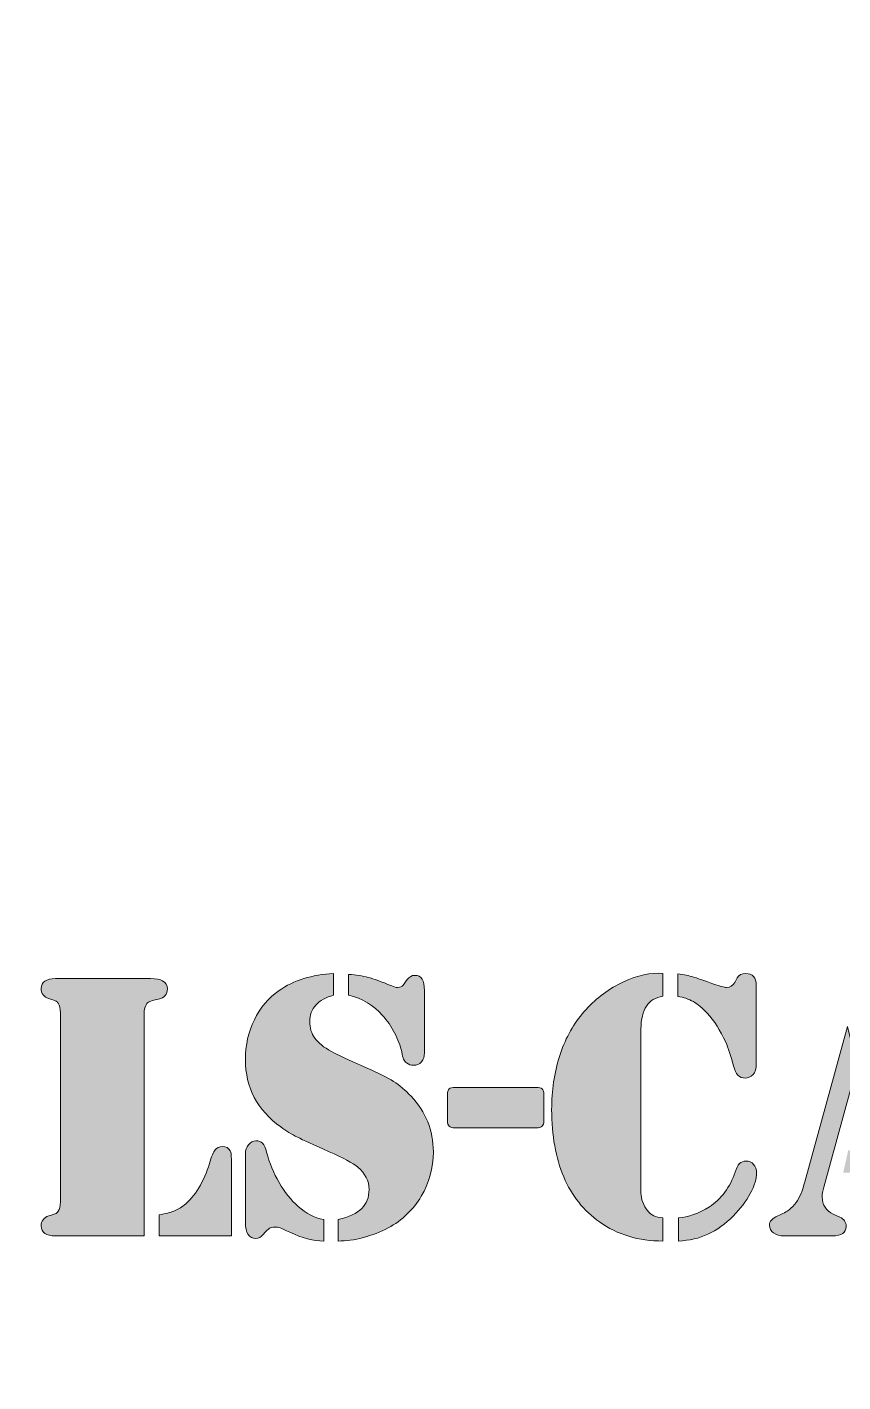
# Model space of a CAD drawing. Header units: inches. Extents: x 11 to 167, y -177 to -21.
# Drawn here: x 42.07 to 52.51, y -141.23 to -123.9 of the extents above; entities that cross this region are included whole.
import ezdxf

# ---------------------------------------------------------------- set-up
doc = ezdxf.new("R2010")
doc.units = ezdxf.units.IN
doc.header["$MEASUREMENT"] = 0
doc.layers.add('Layer 1', color=7, linetype='Continuous')
doc.layers.add('Layer 2', color=7, linetype='Continuous')

# ---------------------------------------------------------------- blocks, each defined once
blk = doc.blocks.new('block 8')
at = {"layer": 'Layer 2', "true_color": 0xffffff}
h = blk.add_hatch(color=7, dxfattribs=at)
h.dxf.hatch_style = 2
edge = h.paths.add_edge_path()
edge.add_spline(control_points=[(45.991, -136.009), (45.991, -136.009), (45.991, -136.286), (45.991, -136.286), (45.891, -136.313), (45.815, -136.356), (45.763, -136.413), (45.711, -136.47), (45.685, -136.54), (45.685, -136.624), (45.685, -136.704), (45.706, -136.774), (45.75, -136.835), (45.793, -136.895), (45.864, -136.953), (45.962, -137.007), (46.03, -137.044), (46.182, -137.115), (46.42, -137.219), (46.565, -137.282), (46.677, -137.339), (46.757, -137.389), (46.836, -137.44), (46.911, -137.503), (46.982, -137.579), (47.172, -137.778), (47.267, -138.015), (47.267, -138.29), (47.267, -138.497), (47.215, -138.687), (47.112, -138.859), (47.01, -139.031), (46.868, -139.166), (46.688, -139.264), (46.591, -139.316), (46.486, -139.356), (46.371, -139.386), (46.256, -139.416), (46.149, -139.431), (46.049, -139.431), (46.049, -139.431), (46.049, -139.156), (46.049, -139.156), (46.189, -139.122), (46.29, -139.075), (46.352, -139.015), (46.413, -138.954), (46.444, -138.873), (46.444, -138.77), (46.444, -138.662), (46.396, -138.567), (46.3, -138.485), (46.235, -138.432), (46.113, -138.366), (45.933, -138.288), (45.735, -138.201), (45.6, -138.139), (45.527, -138.102), (45.454, -138.065), (45.383, -138.022), (45.316, -137.972), (45.013, -137.756), (44.862, -137.469), (44.862, -137.111), (44.862, -136.927), (44.9, -136.758), (44.976, -136.603), (45.051, -136.448), (45.157, -136.323), (45.292, -136.228), (45.48, -136.096), (45.713, -136.023), (45.991, -136.009)], knot_values=[0, 0, 0, 0, 1, 1, 1, 2, 2, 2, 3, 3, 3, 4, 4, 4, 5, 5, 5, 6, 6, 6, 7, 7, 7, 8, 8, 8, 9, 9, 9, 10, 10, 10, 11, 11, 11, 12, 12, 12, 13, 13, 13, 14, 14, 14, 15, 15, 15, 16, 16, 16, 17, 17, 17, 18, 18, 18, 19, 19, 19, 20, 20, 20, 21, 21, 21, 22, 22, 22, 23, 23, 23, 24, 24, 24, 24], degree=3, periodic=1)
edge = h.paths.add_edge_path()
edge.add_spline(control_points=[(45.866, -139.156), (45.866, -139.156), (45.866, -139.431), (45.866, -139.431), (45.734, -139.431), (45.588, -139.393), (45.429, -139.317), (45.37, -139.29), (45.329, -139.272), (45.306, -139.264), (45.284, -139.256), (45.262, -139.252), (45.241, -139.252), (45.209, -139.252), (45.185, -139.257), (45.169, -139.268), (45.153, -139.278), (45.127, -139.305), (45.091, -139.346), (45.063, -139.382), (45.031, -139.399), (44.997, -139.399), (44.907, -139.399), (44.862, -139.33), (44.862, -139.192), (44.862, -139.192), (44.862, -138.314), (44.862, -138.314), (44.862, -138.269), (44.875, -138.231), (44.901, -138.2), (44.927, -138.168), (44.959, -138.152), (44.997, -138.15), (45.033, -138.148), (45.06, -138.158), (45.081, -138.18), (45.101, -138.202), (45.118, -138.24), (45.132, -138.295), (45.17, -138.433), (45.223, -138.562), (45.293, -138.683), (45.363, -138.804), (45.444, -138.906), (45.538, -138.989), (45.633, -139.076), (45.742, -139.132), (45.866, -139.156)], knot_values=[0, 0, 0, 0, 1, 1, 1, 2, 2, 2, 3, 3, 3, 4, 4, 4, 5, 5, 5, 6, 6, 6, 7, 7, 7, 8, 8, 8, 9, 9, 9, 10, 10, 10, 11, 11, 11, 12, 12, 12, 13, 13, 13, 14, 14, 14, 15, 15, 15, 16, 16, 16, 16], degree=3, periodic=1)
edge = h.paths.add_edge_path()
edge.add_spline(control_points=[(46.182, -136.286), (46.182, -136.286), (46.182, -136.021), (46.182, -136.021), (46.278, -136.027), (46.362, -136.04), (46.432, -136.058), (46.503, -136.076), (46.604, -136.113), (46.734, -136.168), (46.766, -136.181), (46.792, -136.187), (46.813, -136.187), (46.844, -136.187), (46.866, -136.177), (46.881, -136.156), (46.881, -136.156), (46.934, -136.086), (46.934, -136.086), (46.96, -136.051), (46.991, -136.033), (47.028, -136.033), (47.071, -136.033), (47.103, -136.049), (47.123, -136.08), (47.143, -136.111), (47.153, -136.161), (47.153, -136.228), (47.153, -136.228), (47.153, -137.024), (47.153, -137.024), (47.153, -137.071), (47.14, -137.109), (47.114, -137.139), (47.087, -137.168), (47.053, -137.183), (47.011, -137.183), (46.979, -137.183), (46.949, -137.173), (46.922, -137.152), (46.907, -137.139), (46.896, -137.123), (46.887, -137.105), (46.878, -137.086), (46.87, -137.055), (46.862, -137.012), (46.844, -136.933), (46.813, -136.852), (46.77, -136.768), (46.727, -136.685), (46.676, -136.61), (46.618, -136.544), (46.502, -136.414), (46.357, -136.328), (46.182, -136.286)], knot_values=[0, 0, 0, 0, 1, 1, 1, 2, 2, 2, 3, 3, 3, 4, 4, 4, 5, 5, 5, 6, 6, 6, 7, 7, 7, 8, 8, 8, 9, 9, 9, 10, 10, 10, 11, 11, 11, 12, 12, 12, 13, 13, 13, 14, 14, 14, 15, 15, 15, 16, 16, 16, 17, 17, 17, 18, 18, 18, 18], degree=3, periodic=1)
h = blk.add_hatch(color=7, dxfattribs=at)
h.dxf.hatch_style = 2
edge = h.paths.add_edge_path()
edge.add_spline(control_points=[(50.206, -136.009), (50.206, -136.009), (50.206, -136.3), (50.206, -136.3), (50.111, -136.315), (50.041, -136.357), (49.994, -136.426), (49.948, -136.495), (49.924, -136.594), (49.924, -136.722), (49.924, -136.722), (49.924, -138.714), (49.924, -138.714), (49.924, -138.714), (49.924, -138.818), (49.924, -138.818), (49.924, -138.855), (49.932, -138.894), (49.947, -138.935), (49.962, -138.976), (49.982, -139.011), (50.006, -139.04), (50.032, -139.072), (50.059, -139.095), (50.088, -139.108), (50.117, -139.122), (50.157, -139.132), (50.206, -139.136), (50.206, -139.136), (50.206, -139.431), (50.206, -139.431), (49.894, -139.431), (49.624, -139.349), (49.394, -139.187), (49.191, -139.044), (49.038, -138.851), (48.936, -138.61), (48.833, -138.367), (48.781, -138.081), (48.781, -137.75), (48.781, -137.507), (48.815, -137.281), (48.881, -137.071), (48.948, -136.861), (49.045, -136.679), (49.172, -136.525), (49.301, -136.369), (49.454, -136.244), (49.634, -136.148), (49.813, -136.054), (49.985, -136.006), (50.151, -136.006), (50.151, -136.006), (50.206, -136.009), (50.206, -136.009)], knot_values=[0, 0, 0, 0, 1, 1, 1, 2, 2, 2, 3, 3, 3, 4, 4, 4, 5, 5, 5, 6, 6, 6, 7, 7, 7, 8, 8, 8, 9, 9, 9, 10, 10, 10, 11, 11, 11, 12, 12, 12, 13, 13, 13, 14, 14, 14, 15, 15, 15, 16, 16, 16, 17, 17, 17, 18, 18, 18, 18], degree=3, periodic=1)
edge = h.paths.add_edge_path()
edge.add_spline(control_points=[(50.397, -136.303), (50.397, -136.303), (50.397, -136.011), (50.397, -136.011), (50.476, -136.024), (50.54, -136.038), (50.589, -136.052), (50.638, -136.066), (50.726, -136.097), (50.855, -136.144), (50.937, -136.173), (50.992, -136.187), (51.019, -136.187), (51.066, -136.187), (51.101, -136.166), (51.125, -136.124), (51.125, -136.124), (51.157, -136.066), (51.157, -136.066), (51.176, -136.028), (51.212, -136.009), (51.265, -136.009), (51.308, -136.009), (51.342, -136.022), (51.365, -136.047), (51.388, -136.073), (51.4, -136.111), (51.4, -136.161), (51.4, -136.161), (51.4, -137.164), (51.4, -137.164), (51.4, -137.228), (51.386, -137.275), (51.357, -137.304), (51.328, -137.333), (51.295, -137.347), (51.258, -137.347), (51.219, -137.347), (51.188, -137.335), (51.165, -137.31), (51.142, -137.285), (51.123, -137.244), (51.108, -137.188), (51.075, -137.061), (51.042, -136.961), (51.009, -136.889), (50.94, -136.736), (50.861, -136.613), (50.773, -136.517), (50.714, -136.453), (50.654, -136.404), (50.595, -136.369), (50.535, -136.334), (50.469, -136.312), (50.397, -136.303)], knot_values=[0, 0, 0, 0, 1, 1, 1, 2, 2, 2, 3, 3, 3, 4, 4, 4, 5, 5, 5, 6, 6, 6, 7, 7, 7, 8, 8, 8, 9, 9, 9, 10, 10, 10, 11, 11, 11, 12, 12, 12, 13, 13, 13, 14, 14, 14, 15, 15, 15, 16, 16, 16, 17, 17, 17, 18, 18, 18, 18], degree=3, periodic=1)
edge = h.paths.add_edge_path()
edge.add_spline(control_points=[(50.404, -139.431), (50.404, -139.431), (50.404, -139.136), (50.404, -139.136), (50.53, -139.127), (50.661, -139.079), (50.8, -138.994), (50.874, -138.948), (50.94, -138.885), (50.997, -138.807), (51.055, -138.729), (51.099, -138.644), (51.128, -138.55), (51.144, -138.499), (51.163, -138.462), (51.184, -138.441), (51.206, -138.419), (51.235, -138.408), (51.27, -138.408), (51.308, -138.408), (51.341, -138.423), (51.366, -138.451), (51.392, -138.48), (51.405, -138.517), (51.405, -138.56), (51.405, -138.632), (51.377, -138.72), (51.322, -138.823), (51.266, -138.926), (51.195, -139.021), (51.108, -139.107), (51.002, -139.214), (50.893, -139.292), (50.782, -139.344), (50.67, -139.395), (50.544, -139.424), (50.404, -139.431)], knot_values=[0, 0, 0, 0, 1, 1, 1, 2, 2, 2, 3, 3, 3, 4, 4, 4, 5, 5, 5, 6, 6, 6, 7, 7, 7, 8, 8, 8, 9, 9, 9, 10, 10, 10, 11, 11, 11, 12, 12, 12, 12], degree=3, periodic=1)
h = blk.add_hatch(color=7, dxfattribs=at)
h.dxf.hatch_style = 2
edge = h.paths.add_edge_path()
edge.add_spline(control_points=[(43.565, -139.365), (43.565, -139.365), (42.492, -139.365), (42.492, -139.365), (42.492, -139.365), (42.429, -139.365), (42.429, -139.365), (42.371, -139.365), (42.327, -139.354), (42.295, -139.333), (42.264, -139.311), (42.248, -139.28), (42.248, -139.24), (42.248, -139.174), (42.28, -139.131), (42.345, -139.11), (42.398, -139.092), (42.429, -139.081), (42.438, -139.077), (42.446, -139.073), (42.456, -139.064), (42.465, -139.05), (42.485, -139.024), (42.494, -138.983), (42.494, -138.927), (42.494, -138.927), (42.494, -136.513), (42.494, -136.513), (42.494, -136.456), (42.485, -136.415), (42.465, -136.39), (42.456, -136.375), (42.446, -136.366), (42.438, -136.362), (42.429, -136.358), (42.398, -136.347), (42.345, -136.329), (42.28, -136.309), (42.248, -136.265), (42.248, -136.199), (42.248, -136.159), (42.264, -136.128), (42.295, -136.106), (42.327, -136.085), (42.371, -136.074), (42.429, -136.074), (42.429, -136.074), (42.492, -136.074), (42.492, -136.074), (42.492, -136.074), (43.567, -136.074), (43.567, -136.074), (43.567, -136.074), (43.649, -136.074), (43.649, -136.074), (43.72, -136.074), (43.771, -136.083), (43.801, -136.103), (43.843, -136.128), (43.864, -136.162), (43.864, -136.204), (43.864, -136.275), (43.825, -136.319), (43.748, -136.337), (43.686, -136.351), (43.648, -136.361), (43.637, -136.365), (43.626, -136.37), (43.614, -136.38), (43.601, -136.394), (43.577, -136.423), (43.565, -136.469), (43.565, -136.529), (43.565, -136.529), (43.565, -139.365), (43.565, -139.365)], knot_values=[0, 0, 0, 0, 1, 1, 1, 2, 2, 2, 3, 3, 3, 4, 4, 4, 5, 5, 5, 6, 6, 6, 7, 7, 7, 8, 8, 8, 9, 9, 9, 10, 10, 10, 11, 11, 11, 12, 12, 12, 13, 13, 13, 14, 14, 14, 15, 15, 15, 16, 16, 16, 17, 17, 17, 18, 18, 18, 19, 19, 19, 20, 20, 20, 21, 21, 21, 22, 22, 22, 23, 23, 23, 24, 24, 24, 25, 25, 25, 25], degree=3, periodic=1)
edge = h.paths.add_edge_path()
edge.add_spline(control_points=[(43.76, -139.365), (43.76, -139.365), (43.76, -139.095), (43.76, -139.095), (43.839, -139.081), (43.901, -139.065), (43.947, -139.047), (43.993, -139.03), (44.037, -139.004), (44.079, -138.97), (44.146, -138.917), (44.208, -138.844), (44.264, -138.751), (44.321, -138.657), (44.366, -138.553), (44.402, -138.439), (44.427, -138.351), (44.451, -138.293), (44.473, -138.264), (44.495, -138.237), (44.526, -138.222), (44.568, -138.222), (44.613, -138.222), (44.646, -138.241), (44.667, -138.278), (44.677, -138.295), (44.682, -138.331), (44.682, -138.384), (44.682, -138.384), (44.682, -139.365), (44.682, -139.365), (44.682, -139.365), (43.76, -139.365), (43.76, -139.365)], knot_values=[0, 0, 0, 0, 1, 1, 1, 2, 2, 2, 3, 3, 3, 4, 4, 4, 5, 5, 5, 6, 6, 6, 7, 7, 7, 8, 8, 8, 9, 9, 9, 10, 10, 10, 11, 11, 11, 11], degree=3, periodic=1)
h = blk.add_hatch(color=7, dxfattribs=at)
h.dxf.hatch_style = 2
edge = h.paths.add_edge_path()
edge.add_spline(control_points=[(52.567, -136.686), (52.567, -136.686), (52.69, -137.185), (52.69, -137.185), (52.69, -137.185), (52.263, -138.743), (52.263, -138.743), (52.251, -138.788), (52.244, -138.83), (52.244, -138.869), (52.244, -138.97), (52.292, -139.042), (52.386, -139.086), (52.386, -139.086), (52.471, -139.124), (52.471, -139.124), (52.524, -139.148), (52.55, -139.189), (52.55, -139.245), (52.55, -139.325), (52.492, -139.365), (52.374, -139.365), (52.374, -139.365), (51.762, -139.365), (51.762, -139.365), (51.702, -139.365), (51.655, -139.353), (51.621, -139.328), (51.586, -139.303), (51.569, -139.269), (51.569, -139.226), (51.569, -139.179), (51.604, -139.141), (51.675, -139.11), (51.741, -139.081), (51.79, -139.055), (51.821, -139.031), (51.852, -139.008), (51.882, -138.977), (51.911, -138.936), (51.956, -138.87), (51.993, -138.783), (52.022, -138.673), (52.022, -138.673), (52.567, -136.686), (52.567, -136.686)], knot_values=[0, 0, 0, 0, 1, 1, 1, 2, 2, 2, 3, 3, 3, 4, 4, 4, 5, 5, 5, 6, 6, 6, 7, 7, 7, 8, 8, 8, 9, 9, 9, 10, 10, 10, 11, 11, 11, 12, 12, 12, 13, 13, 13, 14, 14, 14, 15, 15, 15, 15], degree=3, periodic=1)
edge = h.paths.add_edge_path()
edge.add_spline(control_points=[(52.734, -136.074), (52.734, -136.074), (53.706, -136.074), (53.706, -136.074), (53.706, -136.074), (54.376, -138.907), (54.376, -138.907), (54.389, -138.957), (54.403, -139.001), (54.419, -139.04), (54.434, -139.071), (54.466, -139.095), (54.516, -139.115), (54.558, -139.132), (54.587, -139.15), (54.603, -139.168), (54.619, -139.185), (54.627, -139.209), (54.627, -139.24), (54.627, -139.324), (54.564, -139.365), (54.439, -139.365), (54.439, -139.365), (53.235, -139.365), (53.235, -139.365), (53.187, -139.365), (53.149, -139.354), (53.12, -139.33), (53.091, -139.307), (53.076, -139.276), (53.076, -139.238), (53.076, -139.206), (53.083, -139.182), (53.095, -139.165), (53.108, -139.149), (53.137, -139.129), (53.182, -139.105), (53.214, -139.089), (53.237, -139.071), (53.25, -139.052), (53.263, -139.033), (53.269, -139.009), (53.269, -138.98), (53.269, -138.952), (53.267, -138.928), (53.262, -138.907), (53.262, -138.907), (53.185, -138.558), (53.185, -138.558), (53.185, -138.558), (52.512, -138.558), (52.512, -138.558), (52.512, -138.558), (52.577, -138.271), (52.577, -138.271), (52.577, -138.271), (53.117, -138.271), (53.117, -138.271), (53.117, -138.271), (52.673, -136.31), (52.673, -136.31), (52.673, -136.31), (52.734, -136.074), (52.734, -136.074)], knot_values=[0, 0, 0, 0, 1, 1, 1, 2, 2, 2, 3, 3, 3, 4, 4, 4, 5, 5, 5, 6, 6, 6, 7, 7, 7, 8, 8, 8, 9, 9, 9, 10, 10, 10, 11, 11, 11, 12, 12, 12, 13, 13, 13, 14, 14, 14, 15, 15, 15, 16, 16, 16, 17, 17, 17, 18, 18, 18, 19, 19, 19, 20, 20, 20, 21, 21, 21, 21], degree=3, periodic=1)
h = blk.add_hatch(color=7, dxfattribs=at)
h.dxf.hatch_style = 2
edge = h.paths.add_edge_path()
edge.add_spline(control_points=[(48.682, -137.562), (48.682, -137.562), (48.682, -137.887), (48.682, -137.887), (48.682, -137.924), (48.675, -137.95), (48.661, -137.963), (48.646, -137.977), (48.62, -137.984), (48.583, -137.984), (48.583, -137.984), (47.546, -137.984), (47.546, -137.984), (47.509, -137.984), (47.484, -137.977), (47.469, -137.963), (47.455, -137.95), (47.448, -137.924), (47.448, -137.887), (47.448, -137.887), (47.448, -137.562), (47.448, -137.562), (47.448, -137.525), (47.455, -137.499), (47.469, -137.486), (47.484, -137.472), (47.509, -137.465), (47.546, -137.465), (47.546, -137.465), (48.583, -137.465), (48.583, -137.465), (48.62, -137.465), (48.646, -137.472), (48.661, -137.486), (48.675, -137.499), (48.682, -137.525), (48.682, -137.562)], knot_values=[0, 0, 0, 0, 1, 1, 1, 2, 2, 2, 3, 3, 3, 4, 4, 4, 5, 5, 5, 6, 6, 6, 7, 7, 7, 8, 8, 8, 9, 9, 9, 10, 10, 10, 11, 11, 11, 12, 12, 12, 12], degree=3, periodic=1)
at = {"layer": 'Layer 2', "lineweight": 0}
for points, knots in [([(45.991, -136.009), (45.991, -136.009), (45.991, -136.286), (45.991, -136.286), (45.891, -136.313), (45.815, -136.356), (45.763, -136.413), (45.711, -136.47), (45.685, -136.54), (45.685, -136.624), (45.685, -136.704), (45.706, -136.774), (45.75, -136.835), (45.793, -136.895), (45.864, -136.953), (45.962, -137.007), (46.03, -137.044), (46.182, -137.115), (46.42, -137.219), (46.565, -137.282), (46.677, -137.339), (46.757, -137.389), (46.836, -137.44), (46.911, -137.503), (46.982, -137.579), (47.172, -137.778), (47.267, -138.015), (47.267, -138.29), (47.267, -138.497), (47.215, -138.687), (47.112, -138.859), (47.01, -139.031), (46.868, -139.166), (46.688, -139.264), (46.591, -139.316), (46.486, -139.356), (46.371, -139.386), (46.256, -139.416), (46.149, -139.431), (46.049, -139.431), (46.049, -139.431), (46.049, -139.156), (46.049, -139.156), (46.189, -139.122), (46.29, -139.075), (46.352, -139.015), (46.413, -138.954), (46.444, -138.873), (46.444, -138.77), (46.444, -138.662), (46.396, -138.567), (46.3, -138.485), (46.235, -138.432), (46.113, -138.366), (45.933, -138.288), (45.735, -138.201), (45.6, -138.139), (45.527, -138.102), (45.454, -138.065), (45.383, -138.022), (45.316, -137.972), (45.013, -137.756), (44.862, -137.469), (44.862, -137.111), (44.862, -136.927), (44.9, -136.758), (44.976, -136.603), (45.051, -136.448), (45.157, -136.323), (45.292, -136.228), (45.48, -136.096), (45.713, -136.023), (45.991, -136.009)], [0, 0, 0, 0, 1, 1, 1, 2, 2, 2, 3, 3, 3, 4, 4, 4, 5, 5, 5, 6, 6, 6, 7, 7, 7, 8, 8, 8, 9, 9, 9, 10, 10, 10, 11, 11, 11, 12, 12, 12, 13, 13, 13, 14, 14, 14, 15, 15, 15, 16, 16, 16, 17, 17, 17, 18, 18, 18, 19, 19, 19, 20, 20, 20, 21, 21, 21, 22, 22, 22, 23, 23, 23, 24, 24, 24, 24]), ([(46.182, -136.286), (46.182, -136.286), (46.182, -136.021), (46.182, -136.021), (46.278, -136.027), (46.362, -136.04), (46.432, -136.058), (46.503, -136.076), (46.604, -136.113), (46.734, -136.168), (46.766, -136.181), (46.792, -136.187), (46.813, -136.187), (46.844, -136.187), (46.866, -136.177), (46.881, -136.156), (46.881, -136.156), (46.934, -136.086), (46.934, -136.086), (46.96, -136.051), (46.991, -136.033), (47.028, -136.033), (47.071, -136.033), (47.103, -136.049), (47.123, -136.08), (47.143, -136.111), (47.153, -136.161), (47.153, -136.228), (47.153, -136.228), (47.153, -137.024), (47.153, -137.024), (47.153, -137.071), (47.14, -137.109), (47.114, -137.139), (47.087, -137.168), (47.053, -137.183), (47.011, -137.183), (46.979, -137.183), (46.949, -137.173), (46.922, -137.152), (46.907, -137.139), (46.896, -137.123), (46.887, -137.105), (46.878, -137.086), (46.87, -137.055), (46.862, -137.012), (46.844, -136.933), (46.813, -136.852), (46.77, -136.768), (46.727, -136.685), (46.676, -136.61), (46.618, -136.544), (46.502, -136.414), (46.357, -136.328), (46.182, -136.286)], [0, 0, 0, 0, 1, 1, 1, 2, 2, 2, 3, 3, 3, 4, 4, 4, 5, 5, 5, 6, 6, 6, 7, 7, 7, 8, 8, 8, 9, 9, 9, 10, 10, 10, 11, 11, 11, 12, 12, 12, 13, 13, 13, 14, 14, 14, 15, 15, 15, 16, 16, 16, 17, 17, 17, 18, 18, 18, 18]), ([(50.206, -136.009), (50.206, -136.009), (50.206, -136.3), (50.206, -136.3), (50.111, -136.315), (50.041, -136.357), (49.994, -136.426), (49.948, -136.495), (49.924, -136.594), (49.924, -136.722), (49.924, -136.722), (49.924, -138.714), (49.924, -138.714), (49.924, -138.714), (49.924, -138.818), (49.924, -138.818), (49.924, -138.855), (49.932, -138.894), (49.947, -138.935), (49.962, -138.976), (49.982, -139.011), (50.006, -139.04), (50.032, -139.072), (50.059, -139.095), (50.088, -139.108), (50.117, -139.122), (50.157, -139.132), (50.206, -139.136), (50.206, -139.136), (50.206, -139.431), (50.206, -139.431), (49.894, -139.431), (49.624, -139.349), (49.394, -139.187), (49.191, -139.044), (49.038, -138.851), (48.936, -138.61), (48.833, -138.367), (48.781, -138.081), (48.781, -137.75), (48.781, -137.507), (48.815, -137.281), (48.881, -137.071), (48.948, -136.861), (49.045, -136.679), (49.172, -136.525), (49.301, -136.369), (49.454, -136.244), (49.634, -136.148), (49.813, -136.054), (49.985, -136.006), (50.151, -136.006), (50.151, -136.006), (50.206, -136.009), (50.206, -136.009)], [0, 0, 0, 0, 1, 1, 1, 2, 2, 2, 3, 3, 3, 4, 4, 4, 5, 5, 5, 6, 6, 6, 7, 7, 7, 8, 8, 8, 9, 9, 9, 10, 10, 10, 11, 11, 11, 12, 12, 12, 13, 13, 13, 14, 14, 14, 15, 15, 15, 16, 16, 16, 17, 17, 17, 18, 18, 18, 18]), ([(50.397, -136.303), (50.397, -136.303), (50.397, -136.011), (50.397, -136.011), (50.476, -136.024), (50.54, -136.038), (50.589, -136.052), (50.638, -136.066), (50.726, -136.097), (50.855, -136.144), (50.937, -136.173), (50.992, -136.187), (51.019, -136.187), (51.066, -136.187), (51.101, -136.166), (51.125, -136.124), (51.125, -136.124), (51.157, -136.066), (51.157, -136.066), (51.176, -136.028), (51.212, -136.009), (51.265, -136.009), (51.308, -136.009), (51.342, -136.022), (51.365, -136.047), (51.388, -136.073), (51.4, -136.111), (51.4, -136.161), (51.4, -136.161), (51.4, -137.164), (51.4, -137.164), (51.4, -137.228), (51.386, -137.275), (51.357, -137.304), (51.328, -137.333), (51.295, -137.347), (51.258, -137.347), (51.219, -137.347), (51.188, -137.335), (51.165, -137.31), (51.142, -137.285), (51.123, -137.244), (51.108, -137.188), (51.075, -137.061), (51.042, -136.961), (51.009, -136.889), (50.94, -136.736), (50.861, -136.613), (50.773, -136.517), (50.714, -136.453), (50.654, -136.404), (50.595, -136.369), (50.535, -136.334), (50.469, -136.312), (50.397, -136.303)], [0, 0, 0, 0, 1, 1, 1, 2, 2, 2, 3, 3, 3, 4, 4, 4, 5, 5, 5, 6, 6, 6, 7, 7, 7, 8, 8, 8, 9, 9, 9, 10, 10, 10, 11, 11, 11, 12, 12, 12, 13, 13, 13, 14, 14, 14, 15, 15, 15, 16, 16, 16, 17, 17, 17, 18, 18, 18, 18]), ([(43.565, -139.365), (43.565, -139.365), (42.492, -139.365), (42.492, -139.365), (42.492, -139.365), (42.429, -139.365), (42.429, -139.365), (42.371, -139.365), (42.327, -139.354), (42.295, -139.333), (42.264, -139.311), (42.248, -139.28), (42.248, -139.24), (42.248, -139.174), (42.28, -139.131), (42.345, -139.11), (42.398, -139.092), (42.429, -139.081), (42.438, -139.077), (42.446, -139.073), (42.456, -139.064), (42.465, -139.05), (42.485, -139.024), (42.494, -138.983), (42.494, -138.927), (42.494, -138.927), (42.494, -136.513), (42.494, -136.513), (42.494, -136.456), (42.485, -136.415), (42.465, -136.39), (42.456, -136.375), (42.446, -136.366), (42.438, -136.362), (42.429, -136.358), (42.398, -136.347), (42.345, -136.329), (42.28, -136.309), (42.248, -136.265), (42.248, -136.199), (42.248, -136.159), (42.264, -136.128), (42.295, -136.106), (42.327, -136.085), (42.371, -136.074), (42.429, -136.074), (42.429, -136.074), (42.492, -136.074), (42.492, -136.074), (42.492, -136.074), (43.567, -136.074), (43.567, -136.074), (43.567, -136.074), (43.649, -136.074), (43.649, -136.074), (43.72, -136.074), (43.771, -136.083), (43.801, -136.103), (43.843, -136.128), (43.864, -136.162), (43.864, -136.204), (43.864, -136.275), (43.825, -136.319), (43.748, -136.337), (43.686, -136.351), (43.648, -136.361), (43.637, -136.365), (43.626, -136.37), (43.614, -136.38), (43.601, -136.394), (43.577, -136.423), (43.565, -136.469), (43.565, -136.529), (43.565, -136.529), (43.565, -139.365), (43.565, -139.365)], [0, 0, 0, 0, 1, 1, 1, 2, 2, 2, 3, 3, 3, 4, 4, 4, 5, 5, 5, 6, 6, 6, 7, 7, 7, 8, 8, 8, 9, 9, 9, 10, 10, 10, 11, 11, 11, 12, 12, 12, 13, 13, 13, 14, 14, 14, 15, 15, 15, 16, 16, 16, 17, 17, 17, 18, 18, 18, 19, 19, 19, 20, 20, 20, 21, 21, 21, 22, 22, 22, 23, 23, 23, 24, 24, 24, 25, 25, 25, 25]), ([(52.567, -136.686), (52.567, -136.686), (52.69, -137.185), (52.69, -137.185), (52.69, -137.185), (52.263, -138.743), (52.263, -138.743), (52.251, -138.788), (52.244, -138.83), (52.244, -138.869), (52.244, -138.97), (52.292, -139.042), (52.386, -139.086), (52.386, -139.086), (52.471, -139.124), (52.471, -139.124), (52.524, -139.148), (52.55, -139.189), (52.55, -139.245), (52.55, -139.325), (52.492, -139.365), (52.374, -139.365), (52.374, -139.365), (51.762, -139.365), (51.762, -139.365), (51.702, -139.365), (51.655, -139.353), (51.621, -139.328), (51.586, -139.303), (51.569, -139.269), (51.569, -139.226), (51.569, -139.179), (51.604, -139.141), (51.675, -139.11), (51.741, -139.081), (51.79, -139.055), (51.821, -139.031), (51.852, -139.008), (51.882, -138.977), (51.911, -138.936), (51.956, -138.87), (51.993, -138.783), (52.022, -138.673), (52.022, -138.673), (52.567, -136.686), (52.567, -136.686)], [0, 0, 0, 0, 1, 1, 1, 2, 2, 2, 3, 3, 3, 4, 4, 4, 5, 5, 5, 6, 6, 6, 7, 7, 7, 8, 8, 8, 9, 9, 9, 10, 10, 10, 11, 11, 11, 12, 12, 12, 13, 13, 13, 14, 14, 14, 15, 15, 15, 15]), ([(48.682, -137.562), (48.682, -137.562), (48.682, -137.887), (48.682, -137.887), (48.682, -137.924), (48.675, -137.95), (48.661, -137.963), (48.646, -137.977), (48.62, -137.984), (48.583, -137.984), (48.583, -137.984), (47.546, -137.984), (47.546, -137.984), (47.509, -137.984), (47.484, -137.977), (47.469, -137.963), (47.455, -137.95), (47.448, -137.924), (47.448, -137.887), (47.448, -137.887), (47.448, -137.562), (47.448, -137.562), (47.448, -137.525), (47.455, -137.499), (47.469, -137.486), (47.484, -137.472), (47.509, -137.465), (47.546, -137.465), (47.546, -137.465), (48.583, -137.465), (48.583, -137.465), (48.62, -137.465), (48.646, -137.472), (48.661, -137.486), (48.675, -137.499), (48.682, -137.525), (48.682, -137.562)], [0, 0, 0, 0, 1, 1, 1, 2, 2, 2, 3, 3, 3, 4, 4, 4, 5, 5, 5, 6, 6, 6, 7, 7, 7, 8, 8, 8, 9, 9, 9, 10, 10, 10, 11, 11, 11, 12, 12, 12, 12]), ([(43.76, -139.365), (43.76, -139.365), (43.76, -139.095), (43.76, -139.095), (43.839, -139.081), (43.901, -139.065), (43.947, -139.047), (43.993, -139.03), (44.037, -139.004), (44.079, -138.97), (44.146, -138.917), (44.208, -138.844), (44.264, -138.751), (44.321, -138.657), (44.366, -138.553), (44.402, -138.439), (44.427, -138.351), (44.451, -138.293), (44.473, -138.264), (44.495, -138.237), (44.526, -138.222), (44.568, -138.222), (44.613, -138.222), (44.646, -138.241), (44.667, -138.278), (44.677, -138.295), (44.682, -138.331), (44.682, -138.384), (44.682, -138.384), (44.682, -139.365), (44.682, -139.365), (44.682, -139.365), (43.76, -139.365), (43.76, -139.365)], [0, 0, 0, 0, 1, 1, 1, 2, 2, 2, 3, 3, 3, 4, 4, 4, 5, 5, 5, 6, 6, 6, 7, 7, 7, 8, 8, 8, 9, 9, 9, 10, 10, 10, 11, 11, 11, 11]), ([(45.866, -139.156), (45.866, -139.156), (45.866, -139.431), (45.866, -139.431), (45.734, -139.431), (45.588, -139.393), (45.429, -139.317), (45.37, -139.29), (45.329, -139.272), (45.306, -139.264), (45.284, -139.256), (45.262, -139.252), (45.241, -139.252), (45.209, -139.252), (45.185, -139.257), (45.169, -139.268), (45.153, -139.278), (45.127, -139.305), (45.091, -139.346), (45.063, -139.382), (45.031, -139.399), (44.997, -139.399), (44.907, -139.399), (44.862, -139.33), (44.862, -139.192), (44.862, -139.192), (44.862, -138.314), (44.862, -138.314), (44.862, -138.269), (44.875, -138.231), (44.901, -138.2), (44.927, -138.168), (44.959, -138.152), (44.997, -138.15), (45.033, -138.148), (45.06, -138.158), (45.081, -138.18), (45.101, -138.202), (45.118, -138.24), (45.132, -138.295), (45.17, -138.433), (45.223, -138.562), (45.293, -138.683), (45.363, -138.804), (45.444, -138.906), (45.538, -138.989), (45.633, -139.076), (45.742, -139.132), (45.866, -139.156)], [0, 0, 0, 0, 1, 1, 1, 2, 2, 2, 3, 3, 3, 4, 4, 4, 5, 5, 5, 6, 6, 6, 7, 7, 7, 8, 8, 8, 9, 9, 9, 10, 10, 10, 11, 11, 11, 12, 12, 12, 13, 13, 13, 14, 14, 14, 15, 15, 15, 16, 16, 16, 16]), ([(50.404, -139.431), (50.404, -139.431), (50.404, -139.136), (50.404, -139.136), (50.53, -139.127), (50.661, -139.079), (50.8, -138.994), (50.874, -138.948), (50.94, -138.885), (50.997, -138.807), (51.055, -138.729), (51.099, -138.644), (51.128, -138.55), (51.144, -138.499), (51.163, -138.462), (51.184, -138.441), (51.206, -138.419), (51.235, -138.408), (51.27, -138.408), (51.308, -138.408), (51.341, -138.423), (51.366, -138.451), (51.392, -138.48), (51.405, -138.517), (51.405, -138.56), (51.405, -138.632), (51.377, -138.72), (51.322, -138.823), (51.266, -138.926), (51.195, -139.021), (51.108, -139.107), (51.002, -139.214), (50.893, -139.292), (50.782, -139.344), (50.67, -139.395), (50.544, -139.424), (50.404, -139.431)], [0, 0, 0, 0, 1, 1, 1, 2, 2, 2, 3, 3, 3, 4, 4, 4, 5, 5, 5, 6, 6, 6, 7, 7, 7, 8, 8, 8, 9, 9, 9, 10, 10, 10, 11, 11, 11, 12, 12, 12, 12])]:
    blk.add_open_spline(points, degree=3, knots=knots, dxfattribs=at)

msp = doc.modelspace()

# ---------------------------------------------------------------- linework, layer by layer
at = {"layer": 'Layer 1', "color": 250, "lineweight": 25, "true_color": 0x231f20}
msp.add_open_spline([(162.513, -176.859), (162.513, -176.859), (14.817, -176.859), (14.817, -176.859), (12.488, -176.859), (10.583, -174.954), (10.583, -172.626), (10.583, -172.626), (10.583, -24.93), (10.583, -24.93), (10.583, -22.601), (12.488, -20.696), (14.817, -20.696), (14.817, -20.696), (162.513, -20.696), (162.513, -20.696), (164.841, -20.696), (166.746, -22.601), (166.746, -24.93), (166.746, -24.93), (166.746, -172.626), (166.746, -172.626), (166.746, -174.954), (164.841, -176.859), (162.513, -176.859)], degree=3, knots=[0, 0, 0, 0, 1, 1, 1, 2, 2, 2, 3, 3, 3, 4, 4, 4, 5, 5, 5, 6, 6, 6, 7, 7, 7, 8, 8, 8, 8], dxfattribs=at)

# ---------------------------------------------------------------- block references
at = {"layer": 'Layer 2'}
msp.add_blockref('block 8', (0, 0), dxfattribs=at)

doc.saveas('drawing.dxf')
